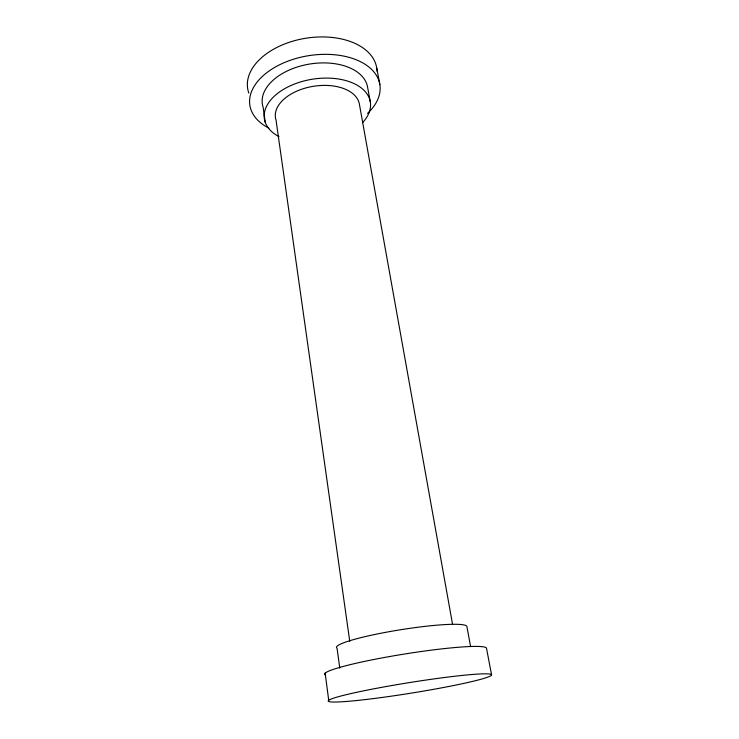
<?xml version="1.0" encoding="UTF-8"?>
<svg xmlns="http://www.w3.org/2000/svg" width="739" height="739" viewBox="0 0 739 739"><rect width="100%" height="100%" fill="white"/><g stroke="black" fill="none" stroke-linecap="round" stroke-linejoin="round"><path stroke-width="1.11" d="M376.714 67.942L379.883 84.643M491.574 674.938A82.768 5.349 -9.1 0 0 369.445 689.672A82.768 5.349 -9.1 0 0 368.521 699.196A82.768 5.349 -9.1 0 0 491.574 674.938L486.539 648.389A82.001 7.288 -9.1 0 0 399.771 654.8A82.001 7.288 -9.1 0 0 325.446 675.04M370.276 101.733L367.569 87.054A53.291 32.202 -9.1 0 0 306.888 64.533A53.291 32.202 -9.1 0 0 263.204 107.515L265.218 122.249M470.567 646.477L466.9 626.561A66.039 7.335 -9.1 0 0 396.778 630.367A66.039 7.335 -9.1 0 0 337.058 648.214L339.774 668.139M452.554 624.27L359.339 103.876A42.511 25.108 -9.1 0 0 311.064 86.712A42.511 25.108 -9.1 0 0 276.044 120.134L349.769 641.415M325.151 673.155L328.707 700.23M248.84 93.132A65.346 40.506 -9.1 0 1 304.597 38.437A65.346 40.506 -9.1 0 1 377.01 71.101M268.876 128.106A65.826 39.804 -9.1 0 1 266.289 73.069A65.826 39.804 -9.1 0 1 356.059 59.711A65.826 39.804 -9.1 0 1 367.523 113.418M279.019 136.623A53.642 31.694 -9.1 0 1 277.43 93.52A53.642 31.694 -9.1 0 1 349.085 81.586A53.642 31.694 -9.1 0 1 362.544 122.711"/></g></svg>
